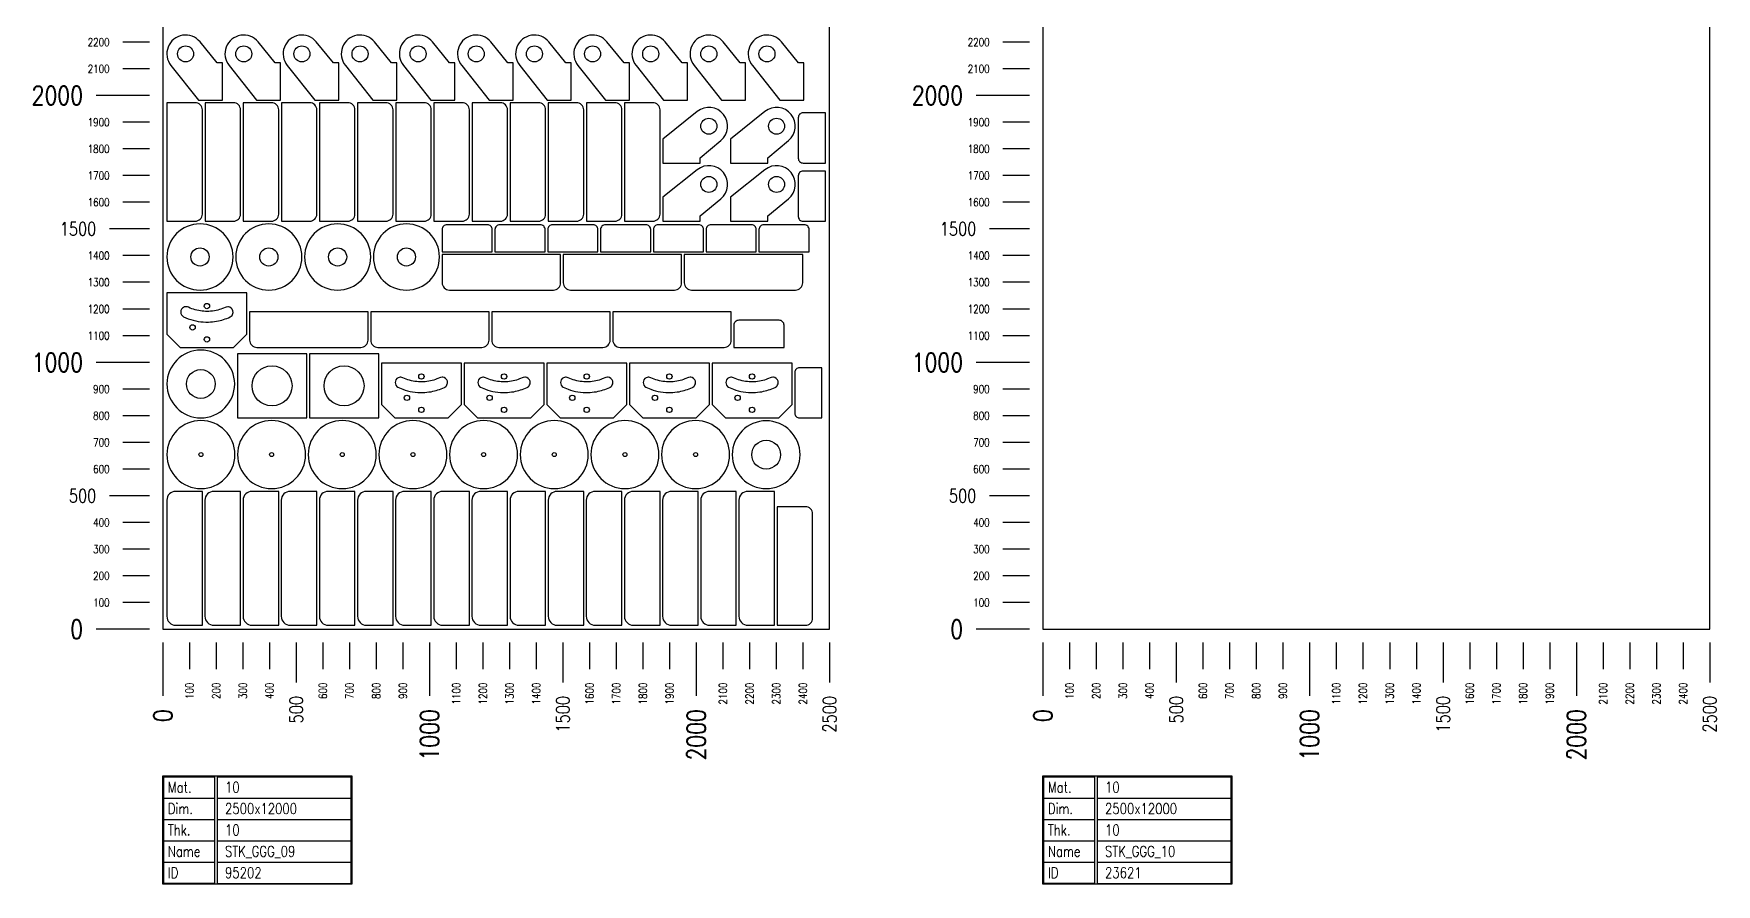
# Model space of a CAD drawing. Header units: millimetres. Extents: x 28039 to 145264, y 9873 to 40131.
# Drawn here: x 105331 to 111641, y 13439 to 16627 of the extents above; entities that cross this region are included whole.
import ezdxf
from ezdxf.enums import TextEntityAlignment as Align

# ---------------------------------------------------------------- set-up
doc = ezdxf.new("R2010")
doc.units = ezdxf.units.MM
doc.layers.add('TEXT', color=7, linetype='Continuous')
doc.styles.add('EasyCutStyle', font='romans.shx', dxfattribs={"width": 0.8})

# ---------------------------------------------------------------- blocks, each defined once
blk = doc.blocks.new('LogoSheet_20474')
at = {"color": 2}
for p, q in [((-50, 2200), (-150, 2200)), ((-50, 2100), (-150, 2100)), ((-50, 1900), (-150, 1900)), ((-50, 1800), (-150, 1800)), ((-50, 1700), (-150, 1700)), ((-50, 1600), (-150, 1600)), ((-50, 1400), (-150, 1400)), ((-50, 1300), (-150, 1300)), ((-50, 1200), (-150, 1200)), ((-50, 1100), (-150, 1100)), ((-50, 900), (-150, 900)), ((-50, 800), (-150, 800)), ((-50, 700), (-150, 700)), ((-50, 600), (-150, 600)), ((-50, 400), (-150, 400)), ((-50, 300), (-150, 300)), ((-50, 200), (-150, 200)), ((-50, 100), (-150, 100)), ((100, -50), (100, -150)), ((200, -50), (200, -150)), ((300, -50), (300, -150)), ((400, -50), (400, -150)), ((600, -50), (600, -150)), ((700, -50), (700, -150)), ((800, -50), (800, -150)), ((900, -50), (900, -150)), ((1100, -50), (1100, -150)), ((1200, -50), (1200, -150)), ((1300, -50), (1300, -150)), ((1400, -50), (1400, -150)), ((1600, -50), (1600, -150)), ((1700, -50), (1700, -150)), ((1800, -50), (1800, -150)), ((1900, -50), (1900, -150)), ((2100, -50), (2100, -150)), ((2200, -50), (2200, -150)), ((2300, -50), (2300, -150)), ((2400, -50), (2400, -150))]:
    blk.add_line(p, q, dxfattribs=at)
at = {"color": 1}
for p, q in [((-50, 2000), (-250, 2000)), ((-50, 1000), (-250, 1000)), ((-50, 0), (-250, 0)), ((0, -50), (0, -250)), ((1000, -50), (1000, -250)), ((2000, -50), (2000, -250)), ((203.4, -553), (705.2, -553)), ((203.4, -633), (705.2, -633)), ((203.4, -713), (705.2, -713)), ((203.4, -793), (705.2, -793)), ((203.4, -873), (705.2, -873))]:
    blk.add_line(p, q, dxfattribs=at)
at = {"color": 7}
for p, q in [((-50, 1500), (-200, 1500)), ((-50, 500), (-200, 500)), ((500, -50), (500, -200)), ((1500, -50), (1500, -200)), ((2500, -50), (2500, -200))]:
    blk.add_line(p, q, dxfattribs=at)
at = {"color": 5}
for p, q in [((3, -553), (193.4, -553)), ((3, -633), (193.4, -633)), ((3, -713), (193.4, -713)), ((3, -793), (193.4, -793)), ((3, -873), (193.4, -873))]:
    blk.add_line(p, q, dxfattribs=at)
blk.add_line((193.4, -633), (193.4, -953))
blk.add_lwpolyline([(0, -550), (708.2, -550), (708.2, -956), (0, -956)], close=True)
blk.add_lwpolyline([(3, -553), (193.4, -553), (193.4, -953), (3, -953)], close=True, dxfattribs=at)
at = {"color": 1}
blk.add_lwpolyline([(705.2, -553), (203.4, -553), (203.4, -953), (705.2, -953)], close=True, dxfattribs=at)
at = {"color": 7, "style": 'EasyCutStyle', "width": 0.8}
for s, height, p in [('2200', 30, (-200, 2200)), ('2100', 30, (-200, 2100)), ('2000', 70, (-300, 2000)), ('1900', 30, (-200, 1900)), ('1800', 30, (-200, 1800)), ('1700', 30, (-200, 1700)), ('1600', 30, (-200, 1600)), ('1500', 50, (-250, 1500)), ('1400', 30, (-200, 1400)), ('1300', 30, (-200, 1300)), ('1200', 30, (-200, 1200)), ('1100', 30, (-200, 1100)), ('1000', 70, (-300, 1000)), ('900', 30, (-200, 900)), ('800', 30, (-200, 800)), ('700', 30, (-200, 700)), ('600', 30, (-200, 600)), ('500', 50, (-250, 500)), ('400', 30, (-200, 400)), ('300', 30, (-200, 300)), ('200', 30, (-200, 200)), ('100', 30, (-200, 100)), ('0', 70, (-300, 0))]:
    blk.add_text(s, height=height, dxfattribs=at).set_placement(p, align=Align.MIDDLE_RIGHT)
for s, height, p in [('100', 30, (100, -200)), ('200', 30, (200, -200)), ('300', 30, (300, -200)), ('400', 30, (400, -200)), ('600', 30, (600, -200)), ('700', 30, (700, -200)), ('800', 30, (800, -200)), ('900', 30, (900, -200)), ('1100', 30, (1100, -200)), ('1200', 30, (1200, -200)), ('1300', 30, (1300, -200)), ('1400', 30, (1400, -200)), ('1600', 30, (1600, -200)), ('1700', 30, (1700, -200)), ('1800', 30, (1800, -200)), ('1900', 30, (1900, -200)), ('2100', 30, (2100, -200)), ('2200', 30, (2200, -200)), ('2300', 30, (2300, -200)), ('2400', 30, (2400, -200)), ('0', 70, (0, -300)), ('500', 50, (500, -250)), ('1000', 70, (1000, -300)), ('1500', 50, (1500, -250)), ('2000', 70, (2000, -300)), ('2500', 50, (2500, -250))]:
    blk.add_text(s, height=height, rotation=90, dxfattribs=at).set_placement(p, align=Align.MIDDLE_RIGHT)
at = {"style": 'EasyCutStyle', "width": 0.8}
for tag, p in [('MATERIAL_SHEET', (232.8, -612.4)), ('DIMENSION_SHEET', (232.8, -692.4)), ('THICKNESS_SHEET', (232.8, -772.4)), ('NAME_SHEET', (232.8, -852.4)), ('ID_SHEET', (232.8, -932.4))]:
    blk.add_attdef(tag, p, '', height=40, dxfattribs=at)
at = {"layer": 'TEXT', "color": 251, "style": 'EasyCutStyle', "width": 0.8}
for s, p in [('Mat.', (18.4, -612.4)), ('Dim.', (18.4, -692.4)), ('Thk.', (18.4, -772.4)), ('Name', (18.4, -852.4)), ('ID', (18.4, -932.4))]:
    blk.add_text(s, height=40, dxfattribs=at).set_placement(p)
blk = doc.blocks.new('LogoSheet_33684')
at = {"color": 2}
for p, q in [((-50, 2200), (-150, 2200)), ((-50, 2100), (-150, 2100)), ((-50, 1900), (-150, 1900)), ((-50, 1800), (-150, 1800)), ((-50, 1700), (-150, 1700)), ((-50, 1600), (-150, 1600)), ((-50, 1400), (-150, 1400)), ((-50, 1300), (-150, 1300)), ((-50, 1200), (-150, 1200)), ((-50, 1100), (-150, 1100)), ((-50, 900), (-150, 900)), ((-50, 800), (-150, 800)), ((-50, 700), (-150, 700)), ((-50, 600), (-150, 600)), ((-50, 400), (-150, 400)), ((-50, 300), (-150, 300)), ((-50, 200), (-150, 200)), ((-50, 100), (-150, 100)), ((100, -50), (100, -150)), ((200, -50), (200, -150)), ((300, -50), (300, -150)), ((400, -50), (400, -150)), ((600, -50), (600, -150)), ((700, -50), (700, -150)), ((800, -50), (800, -150)), ((900, -50), (900, -150)), ((1100, -50), (1100, -150)), ((1200, -50), (1200, -150)), ((1300, -50), (1300, -150)), ((1400, -50), (1400, -150)), ((1600, -50), (1600, -150)), ((1700, -50), (1700, -150)), ((1800, -50), (1800, -150)), ((1900, -50), (1900, -150)), ((2100, -50), (2100, -150)), ((2200, -50), (2200, -150)), ((2300, -50), (2300, -150)), ((2400, -50), (2400, -150))]:
    blk.add_line(p, q, dxfattribs=at)
at = {"color": 1}
for p, q in [((-50, 2000), (-250, 2000)), ((-50, 1000), (-250, 1000)), ((-50, 0), (-250, 0)), ((0, -50), (0, -250)), ((1000, -50), (1000, -250)), ((2000, -50), (2000, -250)), ((203.4, -553), (705.2, -553)), ((203.4, -633), (705.2, -633)), ((203.4, -713), (705.2, -713)), ((203.4, -793), (705.2, -793)), ((203.4, -873), (705.2, -873))]:
    blk.add_line(p, q, dxfattribs=at)
at = {"color": 7}
for p, q in [((-50, 1500), (-200, 1500)), ((-50, 500), (-200, 500)), ((500, -50), (500, -200)), ((1500, -50), (1500, -200)), ((2500, -50), (2500, -200))]:
    blk.add_line(p, q, dxfattribs=at)
at = {"color": 5}
for p, q in [((3, -553), (193.4, -553)), ((3, -633), (193.4, -633)), ((3, -713), (193.4, -713)), ((3, -793), (193.4, -793)), ((3, -873), (193.4, -873))]:
    blk.add_line(p, q, dxfattribs=at)
blk.add_line((193.4, -633), (193.4, -953))
blk.add_lwpolyline([(0, -550), (708.2, -550), (708.2, -956), (0, -956)], close=True)
blk.add_lwpolyline([(3, -553), (193.4, -553), (193.4, -953), (3, -953)], close=True, dxfattribs=at)
at = {"color": 1}
blk.add_lwpolyline([(705.2, -553), (203.4, -553), (203.4, -953), (705.2, -953)], close=True, dxfattribs=at)
at = {"color": 7, "style": 'EasyCutStyle', "width": 0.8}
for s, height, p in [('2200', 30, (-200, 2200)), ('2100', 30, (-200, 2100)), ('2000', 70, (-300, 2000)), ('1900', 30, (-200, 1900)), ('1800', 30, (-200, 1800)), ('1700', 30, (-200, 1700)), ('1600', 30, (-200, 1600)), ('1500', 50, (-250, 1500)), ('1400', 30, (-200, 1400)), ('1300', 30, (-200, 1300)), ('1200', 30, (-200, 1200)), ('1100', 30, (-200, 1100)), ('1000', 70, (-300, 1000)), ('900', 30, (-200, 900)), ('800', 30, (-200, 800)), ('700', 30, (-200, 700)), ('600', 30, (-200, 600)), ('500', 50, (-250, 500)), ('400', 30, (-200, 400)), ('300', 30, (-200, 300)), ('200', 30, (-200, 200)), ('100', 30, (-200, 100)), ('0', 70, (-300, 0))]:
    blk.add_text(s, height=height, dxfattribs=at).set_placement(p, align=Align.MIDDLE_RIGHT)
for s, height, p in [('100', 30, (100, -200)), ('200', 30, (200, -200)), ('300', 30, (300, -200)), ('400', 30, (400, -200)), ('600', 30, (600, -200)), ('700', 30, (700, -200)), ('800', 30, (800, -200)), ('900', 30, (900, -200)), ('1100', 30, (1100, -200)), ('1200', 30, (1200, -200)), ('1300', 30, (1300, -200)), ('1400', 30, (1400, -200)), ('1600', 30, (1600, -200)), ('1700', 30, (1700, -200)), ('1800', 30, (1800, -200)), ('1900', 30, (1900, -200)), ('2100', 30, (2100, -200)), ('2200', 30, (2200, -200)), ('2300', 30, (2300, -200)), ('2400', 30, (2400, -200)), ('0', 70, (0, -300)), ('500', 50, (500, -250)), ('1000', 70, (1000, -300)), ('1500', 50, (1500, -250)), ('2000', 70, (2000, -300)), ('2500', 50, (2500, -250))]:
    blk.add_text(s, height=height, rotation=90, dxfattribs=at).set_placement(p, align=Align.MIDDLE_RIGHT)
at = {"style": 'EasyCutStyle', "width": 0.8}
for tag, p in [('MATERIAL_SHEET', (232.8, -612.4)), ('DIMENSION_SHEET', (232.8, -692.4)), ('THICKNESS_SHEET', (232.8, -772.4)), ('NAME_SHEET', (232.8, -852.4)), ('ID_SHEET', (232.8, -932.4))]:
    blk.add_attdef(tag, p, '', height=40, dxfattribs=at)
at = {"layer": 'TEXT', "color": 251, "style": 'EasyCutStyle', "width": 0.8}
for s, p in [('Mat.', (18.4, -612.4)), ('Dim.', (18.4, -692.4)), ('Thk.', (18.4, -772.4)), ('Name', (18.4, -852.4)), ('ID', (18.4, -932.4))]:
    blk.add_text(s, height=40, dxfattribs=at).set_placement(p)

msp = doc.modelspace()

# ---------------------------------------------------------------- linework, layer by layer
at = {"color": 34, "true_color": 0x945a17}
for points in [[(105815.9, 14395.1), (108315.9, 14395.1), (108315.9, 26395.1), (105815.9, 26395.1)], [(109115.9, 14395.1), (111615.9, 14395.1), (111615.9, 26395.1), (109115.9, 26395.1)]]:
    msp.add_lwpolyline(points, close=True, dxfattribs=at)
at = {"color": 2, "elevation": 0}
for points in [[(105846.1, 16507.6), (105948.9, 16378.1), (106038.9, 16378.1), (106038.9, 16518.1), (106018.9, 16518.1), (105954.9, 16595.7, 1)], [(106064.1, 16507.6), (106166.9, 16378.1), (106256.9, 16378.1), (106256.9, 16518.1), (106236.9, 16518.1), (106172.9, 16595.7, 1)], [(106282.1, 16507.6), (106384.9, 16378.1), (106474.9, 16378.1), (106474.9, 16518.1), (106454.9, 16518.1), (106390.9, 16595.7, 1)], [(106500.1, 16507.6), (106602.9, 16378.1), (106692.9, 16378.1), (106692.9, 16518.1), (106672.9, 16518.1), (106608.9, 16595.7, 1)], [(106718.1, 16507.6), (106820.9, 16378.1), (106910.9, 16378.1), (106910.9, 16518.1), (106890.9, 16518.1), (106826.9, 16595.7, 1)], [(106936.1, 16507.6), (107038.9, 16378.1), (107128.9, 16378.1), (107128.9, 16518.1), (107108.9, 16518.1), (107044.9, 16595.7, 1)], [(107154.1, 16507.6), (107256.9, 16378.1), (107346.9, 16378.1), (107346.9, 16518.1), (107326.9, 16518.1), (107262.9, 16595.7, 1)], [(107372.1, 16507.6), (107474.9, 16378.1), (107564.9, 16378.1), (107564.9, 16518.1), (107544.9, 16518.1), (107480.9, 16595.7, 1)], [(107590.1, 16507.6), (107692.9, 16378.1), (107782.9, 16378.1), (107782.9, 16518.1), (107762.9, 16518.1), (107698.9, 16595.7, 1)], [(107808.1, 16507.6), (107910.9, 16378.1), (108000.9, 16378.1), (108000.9, 16518.1), (107980.9, 16518.1), (107916.9, 16595.7, 1)], [(108026.1, 16507.6), (108128.9, 16378.1), (108218.9, 16378.1), (108218.9, 16518.1), (108198.9, 16518.1), (108134.9, 16595.7, 1)], [(105936.9, 15924.1, 0.414214), (105963.9, 15951.1), (105963.9, 16341.1, 0.414214), (105936.9, 16368.1), (105830.9, 16368.1), (105830.9, 15924.1)], [(106079.9, 15924.1, 0.414214), (106106.9, 15951.1), (106106.9, 16341.1, 0.414214), (106079.9, 16368.1), (105973.9, 16368.1), (105973.9, 15924.1)], [(106222.9, 15924.1, 0.414214), (106249.9, 15951.1), (106249.9, 16341.1, 0.414214), (106222.9, 16368.1), (106116.9, 16368.1), (106116.9, 15924.1)], [(106365.9, 15924.1, 0.414214), (106392.9, 15951.1), (106392.9, 16341.1, 0.414214), (106365.9, 16368.1), (106259.9, 16368.1), (106259.9, 15924.1)], [(106508.9, 15924.1, 0.414214), (106535.9, 15951.1), (106535.9, 16341.1, 0.414214), (106508.9, 16368.1), (106402.9, 16368.1), (106402.9, 15924.1)], [(106651.9, 15924.1, 0.414214), (106678.9, 15951.1), (106678.9, 16341.1, 0.414214), (106651.9, 16368.1), (106545.9, 16368.1), (106545.9, 15924.1)], [(106794.9, 15924.1, 0.414214), (106821.9, 15951.1), (106821.9, 16341.1, 0.414214), (106794.9, 16368.1), (106688.9, 16368.1), (106688.9, 15924.1)], [(106937.9, 15924.1, 0.414214), (106964.9, 15951.1), (106964.9, 16341.1, 0.414214), (106937.9, 16368.1), (106831.9, 16368.1), (106831.9, 15924.1)], [(107080.9, 15924.1, 0.414214), (107107.9, 15951.1), (107107.9, 16341.1, 0.414214), (107080.9, 16368.1), (106974.9, 16368.1), (106974.9, 15924.1)], [(107223.9, 15924.1, 0.414214), (107250.9, 15951.1), (107250.9, 16341.1, 0.414214), (107223.9, 16368.1), (107117.9, 16368.1), (107117.9, 15924.1)], [(107366.9, 15924.1, 0.414214), (107393.9, 15951.1), (107393.9, 16341.1, 0.414214), (107366.9, 16368.1), (107260.9, 16368.1), (107260.9, 15924.1)], [(107509.9, 15924.1, 0.414214), (107536.9, 15951.1), (107536.9, 16341.1, 0.414214), (107509.9, 16368.1), (107403.9, 16368.1), (107403.9, 15924.1)], [(107652.9, 15924.1, 0.414214), (107679.9, 15951.1), (107679.9, 16341.1, 0.414214), (107652.9, 16368.1), (107546.9, 16368.1), (107546.9, 15924.1)], [(107819.4, 16334.9), (107689.9, 16232.1), (107689.9, 16142.1), (107829.9, 16142.1), (107829.9, 16162.1), (107907.4, 16226.1, 1)], [(108073.4, 16334.9), (107943.9, 16232.1), (107943.9, 16142.1), (108083.9, 16142.1), (108083.9, 16162.1), (108161.4, 16226.1, 1)], [(108299.9, 16142.1), (108299.9, 16330.1), (108216.2, 16330.1, 0.414214), (108198.2, 16312.1), (108198.2, 16160.1, 0.414214), (108216.2, 16142.1)], [(107819.4, 16116.9), (107689.9, 16014.1), (107689.9, 15924.1), (107829.9, 15924.1), (107829.9, 15944.1), (107907.4, 16008.1, 1)], [(108073.4, 16116.9), (107943.9, 16014.1), (107943.9, 15924.1), (108083.9, 15924.1), (108083.9, 15944.1), (108161.4, 16008.1, 1)], [(108299.9, 15924.1), (108299.9, 16112.1), (108216.2, 16112.1, 0.414214), (108198.2, 16094.1), (108198.2, 15942.1, 0.414214), (108216.2, 15924.1)], [(105954.9, 15666.1, 1), (105954.9, 15914.1, 1)], [(106212.9, 15666.1, 1), (106212.9, 15914.1, 1)], [(106470.9, 15666.1, 1), (106470.9, 15914.1, 1)], [(106728.9, 15666.1, 1), (106728.9, 15914.1, 1)], [(106862.9, 15809.1), (107050.9, 15809.1), (107050.9, 15892.8, 0.414214), (107032.9, 15910.8), (106880.9, 15910.8, 0.414214), (106862.9, 15892.8)], [(107060.9, 15809.1), (107248.9, 15809.1), (107248.9, 15892.8, 0.414214), (107230.9, 15910.8), (107078.9, 15910.8, 0.414214), (107060.9, 15892.8)], [(107258.9, 15809.1), (107446.9, 15809.1), (107446.9, 15892.8, 0.414214), (107428.9, 15910.8), (107276.9, 15910.8, 0.414214), (107258.9, 15892.8)], [(107456.9, 15809.1), (107644.9, 15809.1), (107644.9, 15892.8, 0.414214), (107626.9, 15910.8), (107474.9, 15910.8, 0.414214), (107456.9, 15892.8)], [(107654.9, 15809.1), (107842.9, 15809.1), (107842.9, 15892.8, 0.414214), (107824.9, 15910.8), (107672.9, 15910.8, 0.414214), (107654.9, 15892.8)], [(107852.9, 15809.1), (108040.9, 15809.1), (108040.9, 15892.8, 0.414214), (108022.9, 15910.8), (107870.9, 15910.8, 0.414214), (107852.9, 15892.8)], [(108050.9, 15809.1), (108238.9, 15809.1), (108238.9, 15892.8, 0.414214), (108220.9, 15910.8), (108068.9, 15910.8, 0.414214), (108050.9, 15892.8)], [(106862.9, 15693.1, 0.414214), (106889.9, 15666.1), (107279.9, 15666.1, 0.414214), (107306.9, 15693.1), (107306.9, 15799.1), (106862.9, 15799.1)], [(107316.9, 15693.1, 0.414214), (107343.9, 15666.1), (107733.9, 15666.1, 0.414214), (107760.9, 15693.1), (107760.9, 15799.1), (107316.9, 15799.1)], [(107770.9, 15693.1, 0.414214), (107797.9, 15666.1), (108187.9, 15666.1, 0.414214), (108214.9, 15693.1), (108214.9, 15799.1), (107770.9, 15799.1)], [(106140.9, 15478.1, 0.414214), (106167.9, 15451.1), (106557.9, 15451.1, 0.414214), (106584.9, 15478.1), (106584.9, 15584.1), (106140.9, 15584.1)], [(106594.9, 15478.1, 0.414214), (106621.9, 15451.1), (107011.9, 15451.1, 0.414214), (107038.9, 15478.1), (107038.9, 15584.1), (106594.9, 15584.1)], [(107048.9, 15478.1, 0.414214), (107075.9, 15451.1), (107465.9, 15451.1, 0.414214), (107492.9, 15478.1), (107492.9, 15584.1), (107048.9, 15584.1)], [(107502.9, 15478.1, 0.414214), (107529.9, 15451.1), (107919.9, 15451.1, 0.414214), (107946.9, 15478.1), (107946.9, 15584.1), (107502.9, 15584.1)], [(107956.9, 15451.1), (108144.9, 15451.1), (108144.9, 15534.8, 0.414214), (108126.9, 15552.8), (107974.9, 15552.8, 0.414214), (107956.9, 15534.8)], [(105957.9, 15187.1, 1), (105957.9, 15441.1, 1)], [(108286.9, 15187.1), (108286.9, 15375.1), (108203.2, 15375.1, 0.414214), (108185.2, 15357.1), (108185.2, 15205.1, 0.414214), (108203.2, 15187.1)], [(105958.4, 14922.1, 1), (105958.4, 15177.1, 1)], [(106223.4, 14922.1, 1), (106223.4, 15177.1, 1)], [(106488.4, 14922.1, 1), (106488.4, 15177.1, 1)], [(106753.4, 14922.1, 1), (106753.4, 15177.1, 1)], [(107018.4, 14922.1, 1), (107018.4, 15177.1, 1)], [(107283.4, 14922.1, 1), (107283.4, 15177.1, 1)], [(107548.4, 14922.1, 1), (107548.4, 15177.1, 1)], [(107813.4, 14922.1, 1), (107813.4, 15177.1, 1)], [(108077.9, 14922.1, 1), (108077.9, 15176.1, 1)], [(105863.8, 14911.8, 0.414302), (105830.5, 14878.5), (105830.5, 14443.4, 0.414302), (105863.8, 14410.1), (105963.9, 14410.1), (105963.9, 14911.8)], [(106006.8, 14911.8, 0.414302), (105973.5, 14878.5), (105973.5, 14443.4, 0.414302), (106006.8, 14410.1), (106106.9, 14410.1), (106106.9, 14911.8)], [(106149.8, 14911.8, 0.414302), (106116.5, 14878.5), (106116.5, 14443.4, 0.414302), (106149.8, 14410.1), (106249.9, 14410.1), (106249.9, 14911.8)], [(106292.8, 14911.8, 0.414302), (106259.5, 14878.5), (106259.5, 14443.4, 0.414302), (106292.8, 14410.1), (106392.9, 14410.1), (106392.9, 14911.8)], [(106435.8, 14911.8, 0.414302), (106402.5, 14878.5), (106402.5, 14443.4, 0.414302), (106435.8, 14410.1), (106535.9, 14410.1), (106535.9, 14911.8)], [(106578.8, 14911.8, 0.414302), (106545.5, 14878.5), (106545.5, 14443.4, 0.414302), (106578.8, 14410.1), (106678.9, 14410.1), (106678.9, 14911.8)], [(106721.8, 14911.8, 0.414302), (106688.5, 14878.5), (106688.5, 14443.4, 0.414302), (106721.8, 14410.1), (106821.9, 14410.1), (106821.9, 14911.8)], [(106864.8, 14911.8, 0.414302), (106831.5, 14878.5), (106831.5, 14443.4, 0.414302), (106864.8, 14410.1), (106964.9, 14410.1), (106964.9, 14911.8)], [(107007.8, 14911.8, 0.414302), (106974.5, 14878.5), (106974.5, 14443.4, 0.414302), (107007.8, 14410.1), (107107.9, 14410.1), (107107.9, 14911.8)], [(107150.8, 14911.8, 0.414302), (107117.5, 14878.5), (107117.5, 14443.4, 0.414302), (107150.8, 14410.1), (107250.9, 14410.1), (107250.9, 14911.8)], [(107293.8, 14911.8, 0.414302), (107260.5, 14878.5), (107260.5, 14443.4, 0.414302), (107293.8, 14410.1), (107393.9, 14410.1), (107393.9, 14911.8)], [(107436.8, 14911.8, 0.414302), (107403.5, 14878.5), (107403.5, 14443.4, 0.414302), (107436.8, 14410.1), (107536.9, 14410.1), (107536.9, 14911.8)], [(107579.8, 14911.8, 0.414302), (107546.5, 14878.5), (107546.5, 14443.4, 0.414302), (107579.8, 14410.1), (107679.9, 14410.1), (107679.9, 14911.8)], [(107722.8, 14911.8, 0.414302), (107689.5, 14878.5), (107689.5, 14443.4, 0.414302), (107722.8, 14410.1), (107822.9, 14410.1), (107822.9, 14911.8)], [(107865.8, 14911.8, 0.414302), (107832.5, 14878.5), (107832.5, 14443.4, 0.414302), (107865.8, 14410.1), (107965.9, 14410.1), (107965.9, 14911.8)], [(108008.8, 14911.8, 0.414302), (107975.5, 14878.5), (107975.5, 14443.4, 0.414302), (108008.8, 14410.1), (108108.9, 14410.1), (108108.9, 14911.8)], [(108224.9, 14410.1, 0.414214), (108251.9, 14437.1), (108251.9, 14827.1, 0.414214), (108224.9, 14854.1), (108118.9, 14854.1), (108118.9, 14410.1)]]:
    msp.add_lwpolyline(points, format="xyb", close=True, dxfattribs=at)
at = {"color": 2}
for points in [[(105830.9, 15501.1), (105880.9, 15451.1), (106080.9, 15451.1), (106130.9, 15501.1), (106130.9, 15656.1), (105830.9, 15656.1)], [(106094.9, 15187.1), (106354.9, 15187.1), (106354.9, 15427.1), (106094.9, 15427.1)], [(106364.9, 15187.1), (106624.9, 15187.1), (106624.9, 15427.1), (106364.9, 15427.1)], [(106634.9, 15237.1), (106684.9, 15187.1), (106884.9, 15187.1), (106934.9, 15237.1), (106934.9, 15392.1), (106634.9, 15392.1)], [(106944.9, 15237.1), (106994.9, 15187.1), (107194.9, 15187.1), (107244.9, 15237.1), (107244.9, 15392.1), (106944.9, 15392.1)], [(107254.9, 15237.1), (107304.9, 15187.1), (107504.9, 15187.1), (107554.9, 15237.1), (107554.9, 15392.1), (107254.9, 15392.1)], [(107564.9, 15237.1), (107614.9, 15187.1), (107814.9, 15187.1), (107864.9, 15237.1), (107864.9, 15392.1), (107564.9, 15392.1)], [(107874.9, 15237.1), (107924.9, 15187.1), (108124.9, 15187.1), (108174.9, 15237.1), (108174.9, 15392.1), (107874.9, 15392.1)]]:
    msp.add_lwpolyline(points, close=True, dxfattribs=at)
at = {"color": 4}
for points in [[(106017.2, 15549.3, 0.064702), (106067.5, 15565.3), (106069.2, 15566.2), (106072.2, 15568.3), (106075, 15571.3), (106077, 15574.6), (106078.3, 15578.1), (106079, 15581.7, 0.335222), (106066.2, 15602.1), (106061.4, 15603.4), (106059, 15603.5), (106052.9, 15602.5), (106039.2, 15596.8, -0.03753), (106015.5, 15589.8, -0.042232), (105987.9, 15586.3, -0.036978), (105963.5, 15587, -0.08291), (105911.2, 15601.6), (105907.5, 15602.9), (105904.1, 15603.4), (105901.1, 15603.4), (105897.1, 15602.7), (105893.5, 15601.2, 0.599634), (105893.1, 15565.9), (105911.1, 15558.4, 0.093708), (105986.3, 15546.2, 0.037885)], [(106821.2, 15285.3, 0.064702), (106871.5, 15301.3), (106873.2, 15302.2), (106876.2, 15304.3), (106879, 15307.3), (106881, 15310.6), (106882.3, 15314.1), (106883, 15317.7, 0.335222), (106870.2, 15338.1), (106865.4, 15339.4), (106863, 15339.5), (106856.9, 15338.5), (106843.2, 15332.8, -0.03753), (106819.5, 15325.8, -0.042232), (106791.9, 15322.3, -0.036978), (106767.5, 15323, -0.08291), (106715.2, 15337.6), (106711.5, 15338.9), (106708.1, 15339.4), (106705.1, 15339.4), (106701.1, 15338.7), (106697.5, 15337.2, 0.599634), (106697.1, 15301.9), (106715.1, 15294.4, 0.093708), (106790.3, 15282.2, 0.037885)], [(107131.2, 15285.3, 0.064702), (107181.5, 15301.3), (107183.2, 15302.2), (107186.2, 15304.3), (107189, 15307.3), (107191, 15310.6), (107192.3, 15314.1), (107193, 15317.7, 0.335222), (107180.2, 15338.1), (107175.4, 15339.4), (107173, 15339.5), (107166.9, 15338.5), (107153.2, 15332.8, -0.03753), (107129.5, 15325.8, -0.042232), (107101.9, 15322.3, -0.036978), (107077.5, 15323, -0.08291), (107025.2, 15337.6), (107021.5, 15338.9), (107018.1, 15339.4), (107015.1, 15339.4), (107011.1, 15338.7), (107007.5, 15337.2, 0.599634), (107007.1, 15301.9), (107025.1, 15294.4, 0.093708), (107100.3, 15282.2, 0.037885)], [(107441.2, 15285.3, 0.064702), (107491.5, 15301.3), (107493.2, 15302.2), (107496.2, 15304.3), (107499, 15307.3), (107501, 15310.6), (107502.3, 15314.1), (107503, 15317.7, 0.335222), (107490.2, 15338.1), (107485.4, 15339.4), (107483, 15339.5), (107476.9, 15338.5), (107463.2, 15332.8, -0.03753), (107439.5, 15325.8, -0.042232), (107411.9, 15322.3, -0.036978), (107387.5, 15323, -0.08291), (107335.2, 15337.6), (107331.5, 15338.9), (107328.1, 15339.4), (107325.1, 15339.4), (107321.1, 15338.7), (107317.5, 15337.2, 0.599634), (107317.1, 15301.9), (107335.1, 15294.4, 0.093708), (107410.3, 15282.2, 0.037885)], [(107751.2, 15285.3, 0.064702), (107801.5, 15301.3), (107803.2, 15302.2), (107806.2, 15304.3), (107809, 15307.3), (107811, 15310.6), (107812.3, 15314.1), (107813, 15317.7, 0.335222), (107800.2, 15338.1), (107795.4, 15339.4), (107793, 15339.5), (107786.9, 15338.5), (107773.2, 15332.8, -0.03753), (107749.5, 15325.8, -0.042232), (107721.9, 15322.3, -0.036978), (107697.5, 15323, -0.08291), (107645.2, 15337.6), (107641.5, 15338.9), (107638.1, 15339.4), (107635.1, 15339.4), (107631.1, 15338.7), (107627.5, 15337.2, 0.599634), (107627.1, 15301.9), (107645.1, 15294.4, 0.093708), (107720.3, 15282.2, 0.037885)], [(108061.2, 15285.3, 0.064702), (108111.5, 15301.3), (108113.2, 15302.2), (108116.2, 15304.3), (108119, 15307.3), (108121, 15310.6), (108122.3, 15314.1), (108123, 15317.7, 0.335222), (108110.2, 15338.1), (108105.4, 15339.4), (108103, 15339.5), (108096.9, 15338.5), (108083.2, 15332.8, -0.03753), (108059.5, 15325.8, -0.042232), (108031.9, 15322.3, -0.036978), (108007.5, 15323, -0.08291), (107955.2, 15337.6), (107951.5, 15338.9), (107948.1, 15339.4), (107945.1, 15339.4), (107941.1, 15338.7), (107937.5, 15337.2, 0.599634), (107937.1, 15301.9), (107955.1, 15294.4, 0.093708), (108030.3, 15282.2, 0.037885)]]:
    msp.add_lwpolyline(points, format="xyb", close=True, dxfattribs=at)
for centre, radius in [((105900.9, 16551.1, 0), 30), ((106118.9, 16551.1, 0), 30), ((106336.9, 16551.1, 0), 30), ((106554.9, 16551.1, 0), 30), ((106772.9, 16551.1, 0), 30), ((106990.9, 16551.1, 0), 30), ((107208.9, 16551.1, 0), 30), ((107426.9, 16551.1, 0), 30), ((107644.9, 16551.1, 0), 30), ((107862.9, 16551.1, 0), 30), ((108080.9, 16551.1, 0), 30), ((107862.9, 16280.1, 0), 30), ((108116.9, 16280.1, 0), 30), ((107862.9, 16062.1, 0), 30), ((108116.9, 16062.1, 0), 30), ((105954.9, 15790.1, 0), 34), ((106212.9, 15790.1, 0), 34), ((106470.9, 15790.1, 0), 34), ((106728.9, 15790.1, 0), 34), ((105980.9, 15606.1), 10), ((105926.9, 15526.1), 10), ((105980.9, 15481.1), 10), ((105957.9, 15314.1, 0), 54), ((106224.9, 15307.1), 75), ((106494.9, 15307.1), 75), ((106784.9, 15342.1), 10), ((107094.9, 15342.1), 10), ((107404.9, 15342.1), 10), ((107714.9, 15342.1), 10), ((108024.9, 15342.1), 10), ((106730.9, 15262.1), 10), ((107040.9, 15262.1), 10), ((107350.9, 15262.1), 10), ((107660.9, 15262.1), 10), ((107970.9, 15262.1), 10), ((106784.9, 15217.1), 10), ((107094.9, 15217.1), 10), ((107404.9, 15217.1), 10), ((107714.9, 15217.1), 10), ((108024.9, 15217.1), 10), ((108077.9, 15049.1, 0), 54), ((105958.4, 15049.6, 0), 7.5), ((106223.4, 15049.6, 0), 7.5), ((106488.4, 15049.6, 0), 7.5), ((106753.4, 15049.6, 0), 7.5), ((107018.4, 15049.6, 0), 7.5), ((107283.4, 15049.6, 0), 7.5), ((107548.4, 15049.6, 0), 7.5), ((107813.4, 15049.6, 0), 7.5)]:
    msp.add_circle(centre, radius, dxfattribs=at)

# ---------------------------------------------------------------- block references
for name, p, values in [('LogoSheet_20474', (105815.9, 14395.1), {'DIMENSION_SHEET': '2500x12000', 'THICKNESS_SHEET': '10', 'NAME_SHEET': 'STK_GGG_09', 'ID_SHEET': '95202', 'MATERIAL_SHEET': '10'}), ('LogoSheet_33684', (109115.9, 14395.1), {'DIMENSION_SHEET': '2500x12000', 'THICKNESS_SHEET': '10', 'NAME_SHEET': 'STK_GGG_10', 'ID_SHEET': '23621', 'MATERIAL_SHEET': '10'})]:
    msp.add_blockref(name, p).add_auto_attribs(values)

doc.saveas('drawing.dxf')
